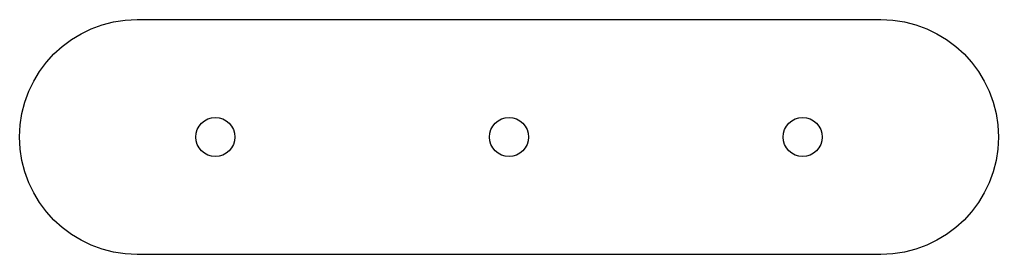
# Model space of a CAD drawing. Header units: millimetres. Extents: x 0 to 150, y 0 to 36.
import ezdxf

# ---------------------------------------------------------------- set-up
doc = ezdxf.new("R2010")
doc.units = ezdxf.units.MM
doc.layers.add('HOLE', color=7, linetype='Continuous')
doc.layers.add('OUTER', color=7, linetype='Continuous')

msp = doc.modelspace()

# ---------------------------------------------------------------- linework, layer by layer
at = {"layer": 'HOLE'}
for centre in [(30, 18), (75, 18), (120, 18)]:
    msp.add_circle(centre, 3, dxfattribs=at)
at = {"layer": 'OUTER'}
msp.add_lwpolyline([(18, 36), (132, 36, -1), (132, 0), (18, 0, -1)], format="xyb", close=True, dxfattribs=at)

doc.saveas('drawing.dxf')
